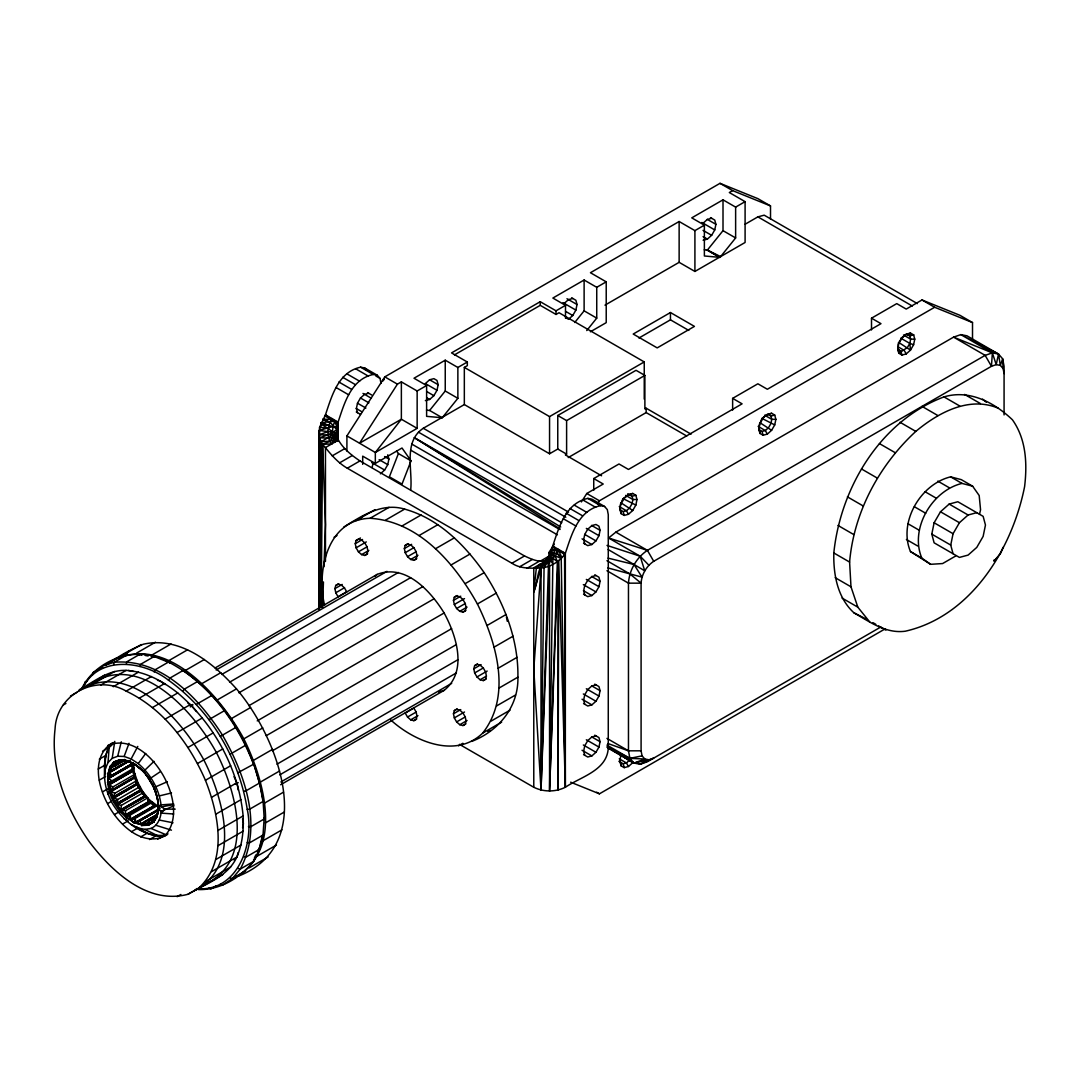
<?xml version="1.0" encoding="UTF-8"?>
<svg xmlns="http://www.w3.org/2000/svg" width="1080" height="1080" viewBox="0 0 1080 1080"><rect width="100%" height="100%" fill="white"/><g stroke="black" fill="none" stroke-linecap="round" stroke-linejoin="round"><path stroke-width="1.5" d="M318.938 609.242L319.032 431.352M336.906 439.844L338.081 422.118C344.399 403.312 350.784 379.418 373.207 374.463L377.312 375.26L380.038 378.405L381.011 383.427M337.176 439.627L337.23 427.532L334.665 421.16L331.763 418.473C327.807 426.263 325.579 436.631 331.763 443.921L333.707 439.749L337.149 436.86L328.603 438.102L319.531 437.778L319.626 427.208L325.458 414.828C331.776 396.023 338.162 372.127 360.585 367.173L364.675 367.97L377.312 375.26M604.571 506.466L600.467 505.67C578.043 510.624 571.671 534.533 565.34 553.325C559.886 561.452 550.773 567 541.039 568.053L533.777 669.168L541.013 790.061L541.039 568.053L550.152 554.432L552.717 546.035C559.035 527.243 565.421 503.334 587.844 498.38L591.948 499.176L604.571 506.466L607.311 509.612L608.269 514.634L608.269 747.9C607.163 770.621 580.73 776.736 565.34 787.266C555.525 792.139 543.591 792.139 533.777 787.266L459.473 744.363M319.046 609.147L319.531 437.778L327.956 434.93L336.839 434.255L336.906 429.786L330.102 422.32L322.812 419.202L331.331 419.405L325.458 414.828L338.081 422.118L338.081 440.627M320.72 607.527L321.017 441.707L319.531 437.778M337.662 440.978L337.716 424.116L334.665 421.16L324.729 415.935M337.865 441.396L337.932 422.874L334.665 421.16L321.165 422.658L321.219 426.006M319.221 609.228L320.288 439.776L320.531 607.473M321.125 607.338L322.61 444.299L321.017 441.707L336.865 432.716L319.046 430.461L319.14 446.459M82.539 688.676C97.969 654.79 143.694 660.677 168.507 680.225C210.654 710.329 239.153 758.403 247.253 809.379L249.75 809.136L263.007 801.482L263.034 800.266C253.76 743.742 219.969 689.108 168.534 662.027C138.713 644.558 97.254 658.031 81.918 688.176M336.839 434.255L337.554 438.372L322.61 444.299C329.926 453.168 337.176 462.389 347.315 468.221L511.907 563.247C520.695 569.106 531.104 568.148 541.039 568.053L533.777 591.908L536.328 568.188L540.081 564.206C548.519 563.45 555.525 557.118 559.062 549.707L555.538 548.681L552.717 546.035L565.34 553.325L565.34 787.266L558.751 560.493L558.104 790.061L558.077 561.087L549.558 791.033L549.558 565.907L541.013 790.061L544.063 567.621L544.86 561.668L548.397 557.699L547.817 561.856L544.063 567.621M555.538 548.681L553.244 553.5L552.906 558.198L549.558 791.033L557.361 561.695L555.106 555.876L551.367 551.164L555.538 548.681L556.996 553.325L561.195 558.401L565.34 787.266L564.583 554.418L552.569 546.79L552.569 550.152M131.126 824.432L138.24 828.023L145.004 829.4L151.025 828.455L166.523 834.908C144.396 838.715 123.026 821.394 112.199 803.223C106.704 792.707 102.938 780.597 105.394 768.69C104.868 759.348 105.449 748.589 113.657 742.514M159.894 806.112L158.463 807.327L157.086 816.304L153.603 822.015L148.338 825.174C120.366 826.551 95.904 784.323 114.021 761.927L119.867 759.807L126.833 760.55L135.513 764.775L131.126 762.304M541.013 790.061L548.465 566.393L547.817 561.856L546.601 560.642L547.209 559.44C536.395 566.042 538.488 581.634 533.777 591.908M322.556 607.217L323.447 581.945M323.973 566.784L325.458 524.664L322.61 444.299L331.763 443.921M121.392 805.342L120.852 810.297L144.774 796.243L143.397 792.639L121.392 805.342L116.937 804.56L114.021 801.711L111.308 791.627L109.823 792.072L109.053 784.647L107.622 782.474L108.311 777.965L110.525 774.009L107.622 773.779L108.446 778.302L111.888 780.867L133.893 768.15C130.586 756.675 131.989 771.768 134.919 774.252L134.595 777.303L136.904 780.557C136.647 786.969 141.98 792.18 145.355 797.081M159.422 807.367L149.459 799.875L148.19 800.604L149.553 801.495L125.442 814.941L125.618 810.608L147.623 797.904C149.243 801.374 152.685 806.936 157.127 805.721L159.624 808.542L134.339 823.028L130.775 819.747L126.833 817.898L121.419 810.54L119.867 810.581L116.613 804.289L117.761 799.484L139.766 786.766L136.404 782.946L137.673 782.217L134.365 772.389L133.232 763.02L131.963 763.749L132.894 770.242L108.85 784.31L111.888 780.867L107.622 782.474L110.592 790.398L109.823 792.072L113.103 797.755L117.761 799.484L114.021 801.711L116.546 803.641L140.562 790.223L139.766 786.766M259.497 782.123L263.007 801.482M84.699 684.221L84.848 682.155L87.507 680.616M196.317 888.651C238.113 892.566 254.624 843.278 247.253 809.379M253.719 859.329L253.571 861.395C240.503 877.905 219.645 890.365 198.085 889.555M220.32 884.399L222.44 885.236L232.322 878.553L240.314 869.049L253.571 861.395L259.43 849.339L263.007 835.07L264.222 817.52L264.222 818.964L250.965 826.618L248.441 826.618M105.394 768.69L108.014 762.548L109.188 747.023L111.875 745.268M157.856 810.311L139.982 820.638L141.723 825.525L148.338 825.174L153.603 822.015L157.086 816.304L158.463 807.327M955.719 555.984L942.597 563.558L930.609 564.313L910.467 551.556C898.142 522.248 920.471 484.124 950.63 476.847L961.254 479.628L972.621 486.189L979.182 495.518L980.559 509.8L979.452 514.377M930.609 564.313L921.821 558.117C909.509 528.808 931.824 490.685 961.997 483.408L972.621 486.189M174.015 805.734L161.258 811.283C160.758 818.222 157.788 825.538 151.025 828.455M157.1 816.44L148.851 821.205L149.918 823.541L153.603 822.015L155.345 816.615L156.249 817.56L157.896 812.768M166.941 834.827C125.969 859.37 72.198 766.516 112.766 742.622M112.995 743.027C103.572 751.248 104.477 764.951 104.504 776.331M105.692 755.203L104.504 765.396L105.287 773.321M92.569 674.851L92.84 672.651L102.114 667.292M280.651 784.741L444.19 690.336C467.883 671.274 456.368 635.526 444.123 612.981C430.718 591.138 405.473 563.315 377.163 574.398L215.096 667.967M548.465 566.393L550.449 560.21L550.706 553.055L556.996 553.325L561.911 557.563L558.603 550.625L565.34 553.325M149.161 822.852L146.353 824.472L148.338 825.174L148.851 821.205L145.935 824.783L134.339 823.028L130.775 819.747L128.885 815.252L126.833 817.898L130.531 819.221L154.669 805.748L152.267 802.318L148.19 800.604L149.323 801.144L125.442 814.941L119.867 810.581L117.153 804.627L141.035 790.83L143.397 792.639L141.588 792.396L136.404 782.946L134.798 777.668L109.823 792.072L113.117 797.135L137.079 783.689L113.103 797.755M235.21 877.23C284.31 849.812 263.776 778.964 243.837 738.855C220.685 696.411 165.739 631.922 111.605 661.149M238.154 876.258C319.316 844.263 277.493 736.803 236.466 688.878C213.462 663.201 180.225 635.945 143.397 644.207C131.099 649.175 118.597 656.046 108.094 664.133M390.326 719.591C414.018 741.339 455.72 759.2 482.72 733.077C512.096 695.534 496.463 642.668 477.414 603.99C454.99 563.787 419.337 521.411 370.103 518.279C327.321 519.453 316.305 571.266 324.621 605.354M471.717 741.407C498.609 731.079 518.657 706.806 517.901 677.16C518.521 639.752 504.387 603.625 484.178 572.657C464.535 544.617 438.494 518.508 404.636 509.112C382.131 502.362 362.07 515.727 343.832 527.013M547.209 559.44C540.756 563.774 530.969 558.954 524.529 555.957L359.951 460.931C351.202 455.085 342.212 447.876 337.554 438.372L334.962 442.085C330.818 435.794 332.478 427.829 334.665 421.16L338.081 422.118M833.814 552.96C840.551 487.539 880.591 420.647 944.001 396.9C969.435 389.205 994.356 402.57 1012.419 419.783C1026.243 439.195 1027.323 463.685 1024.61 486.554C1012.298 548.896 971.001 616.37 905.256 631.22C885.749 633.812 869.953 621.918 853.916 612.806C837.365 597.537 833.341 574.533 833.814 552.96L849.596 562.073L850.986 586.805L857.831 607.176L869.697 621.918M849.596 562.073C853.902 512.069 879.174 465.224 915.813 431.393C938.142 412.763 969.017 395.834 998.298 408.226M108.014 762.548L112.199 758.322L114.764 741.38M197.492 889.205C228.582 862.015 218.822 814.145 205.429 780.3C189.365 743.418 163.228 708.723 126.171 691.119C96.323 673.826 56.606 693.887 55.067 728.933C50.274 769.365 66.555 809.393 89.451 841.982C111.915 871.601 147.636 904.959 187.974 894.28C205.484 883.778 227.772 876.987 236.817 857.061C242.46 844.115 243.81 829.913 243.122 815.927C238.667 768.488 213.853 723.708 177.728 692.955C162.851 681.237 145.422 671.517 126.131 670.397C108.284 669.614 94.082 681.79 79.218 689.742M410.67 490.037C412.965 470.084 402.827 441.815 423.306 428.261L464.333 404.568L549.558 453.776L557.766 449.037L566.609 454.14L566.609 420.606L644.882 375.408L644.882 408.942L646.151 408.213L691.065 434.147M158.018 812.025L158.355 807.678M102.317 668.25L102.722 665.955L114.237 662.256L127.494 654.601M133.893 768.15L132.894 770.242L109.053 783.77L107.622 782.474L108.594 778.437L132.476 764.654L108.446 778.302L132.368 764.262L108.311 777.965L132.368 763.925L108.446 777.64L107.622 773.779L110.592 767.84L119.016 762.966M368.699 393.269L364.595 394.362L360.49 398.007L357.48 403.205L356.387 408.577L357.48 412.682M372.141 467.505L372.992 463.32M380.376 473.823L384.629 470.043L387.761 464.643L388.894 459.054L387.761 454.802M425.358 400.613L429.611 399.465L433.877 395.685L436.995 390.285L438.143 384.71L436.995 380.444L433.877 378.648L429.611 379.782L425.358 383.562M565.623 317.628L568.499 319.288L572.751 315.509L575.883 310.095L577.017 304.519L575.883 300.267L571.577 297.769M583.538 543.2L587.75 545.63L591.854 544.523L595.957 540.891L598.955 535.68L600.062 530.307L598.955 526.203L595.957 524.475L591.854 525.569L587.75 529.214L584.753 534.411L583.645 539.784L584.753 543.888M583.538 594.216L587.75 596.646L591.854 595.553L595.957 591.908L598.955 586.71L600.062 581.337L598.955 577.233L594.756 574.803M619.947 509.355L620.811 502.754L619.947 509.355L621.081 513.608L624.213 515.417L628.466 514.269L632.731 510.489L635.85 505.089L636.984 499.514L635.85 495.248L632.731 493.452L628.466 494.586L623.187 498.65L621.608 501.377M583.538 703.566L587.75 705.996L591.854 704.889L595.957 701.258L598.955 696.047L600.062 690.674L598.955 686.57L594.756 684.139M583.538 754.583L587.75 757.013L591.854 755.919L595.957 752.274L598.955 747.077L600.062 741.703L598.955 737.6L594.756 735.17M703.121 240.246L707.373 239.099L711.639 235.319L714.758 229.919L715.905 224.343L714.758 220.077L710.451 217.593M621.068 755.109L632.731 762.71L628.466 766.49L624.213 767.637L621.081 765.828L619.947 761.562L620.811 754.961M767.354 414.41L762.062 418.46L767.354 414.41L771.606 413.262L774.725 415.071L775.872 419.324L774.725 424.913L771.606 430.312L767.354 434.093L763.088 435.226L759.969 433.431L758.822 429.165L759.402 423.981M758.822 429.165L759.969 423.589L763.088 418.19M897.993 345.209L898.574 342.387M898.83 342.522L910.494 350.123L913.613 344.723L914.76 339.147L913.613 334.881L910.494 333.086L906.228 334.22L901.976 338L898.857 343.413L897.71 348.988L898.857 353.255L901.976 355.05L906.228 353.902L910.494 350.123L909.792 343.386L910.656 339.147L909.792 335.907L906.93 334.26M931.797 534.141L934.119 522.774L940.478 511.772L949.158 504.077L957.839 501.741L983.138 516.348L985.46 525.029L983.138 536.395L976.779 547.398L968.099 555.093L959.418 557.415L934.119 542.822L931.797 534.141L950.738 545.076L953.06 553.757M950.738 545.076L953.06 533.709L959.418 522.707L968.099 514.998L976.779 512.676M242.568 827.685L243.392 823.702L242.568 818.788M237.978 852.782L237.154 856.804L234.023 859.964M253.719 763.574L259.43 783.067L246.173 790.722L243.716 791.235M108.014 794.164L108.608 791.667M156.6 817.141L152.483 819.518L153.603 822.015L153.873 820.908M113.67 664.605L114.237 662.256C161.757 658.22 198.882 698.463 222.44 735.075C245.038 774.265 263.196 826.092 240.314 869.049L237.938 868.442M112.199 758.322L117.693 756.243L121.284 741.825M259.889 845.883L262.643 834.948M153.954 820.706L156.195 817.587L153.603 822.015L156.155 817.56M346.829 591.719L338.081 596.768L335.772 592.772L334.922 588.627L335.759 585.468L338.067 584.132L341.226 584.982L344.385 587.777L346.694 591.773M355.266 543.672L356.103 540.513L358.412 539.177L361.57 540.027L364.73 542.822L367.038 546.817L367.889 550.949L367.038 554.108L364.73 555.444L361.584 554.607L358.425 551.812L356.103 547.817L355.266 543.672L362.543 539.474M404.365 548.546L405.202 545.387L407.511 544.05L410.67 544.887L413.829 547.682L416.138 551.678L416.988 555.822L416.151 558.981L413.843 560.317L410.683 559.467L407.525 556.673L405.216 552.677L404.365 548.546L411.642 544.333M453.465 600.372L454.302 597.213L456.611 595.876L459.769 596.727L462.929 599.522L465.237 603.518L466.088 607.649L465.251 610.808L462.942 612.144L459.783 611.307L456.624 608.513L454.315 604.503L453.465 600.372L460.755 596.174M453.465 713.772L454.302 710.613L456.611 709.277L459.769 710.114L462.929 712.908L465.237 716.918L466.088 721.049L465.251 724.208L462.942 725.544L459.783 724.707L456.624 721.913L454.315 717.903L453.465 713.772L460.755 709.574M473.81 668.817L474.647 665.658L476.955 664.322L480.114 665.159L483.273 667.953L485.582 671.963L486.432 676.094L485.582 679.253L483.273 680.589L480.127 679.752L476.969 676.957L474.647 672.948L473.81 668.817L481.086 664.605M126.32 663.998L127.076 661.649L140.333 653.994L142.101 654.885L138.739 655.047M144.626 821.583L145.651 824.539L148.46 822.92L141.723 825.525L144.626 821.583L157.005 814.428M124.524 760.725L114.899 766.287L113.049 763.925L114.021 761.927L119.867 759.807L125.618 761.333C142.709 762.926 157.154 787.279 158.463 805.288L165.105 809.136L175.203 809.136M117.693 756.243L124.133 756.459L129.033 743.297M124.646 759.416L117.761 763.385L116.546 761.467L114.021 761.927L109.823 766.719L108.931 772.565L111.888 775.224L132.476 763.709L108.446 777.64L132.53 763.303M396.617 450.995L398.412 453.56L389.394 476.807L402.017 484.096L411.035 460.85L402.017 448.011L375.327 463.428L362.691 456.138L362.691 464.346M139.928 666.468L140.886 664.146L154.143 656.492L169.911 662.81L168.534 662.027L155.277 669.681L154.13 671.922M1003.158 547.263L1000.431 553.621L993.884 561.155M136.904 780.557L114.899 793.26L113.117 797.135L136.998 783.338M254.435 857.844L255.879 854.874M257.324 851.904L259.497 847.449L259.43 849.339L246.173 856.993L243.716 856.562M152.483 783.432L157.086 797.067L158.409 805.262C156.425 784.93 142.034 761.265 119.867 759.807L116.546 761.467M152.483 819.518L150.525 823.257L153.468 821.178L153.603 822.015M124.133 756.459L131.126 758.957L137.781 746.415M621.081 503.78L624.213 498.366L628.466 494.586M761.279 419.823L759.969 423.589M913.613 344.723L909.792 343.386L907.416 347.49L898.857 353.255L897.71 346.613M546.723 560.129L543.281 562.356L546.601 560.642L548.073 558.198M346.91 451.049L346.91 435.915L384.791 376.866L720.009 183.33L757.877 198.639L770.513 205.929L770.513 219.186M426.613 385.519L413.991 378.23L445.244 360.194L457.866 367.483L457.866 398.304L442.233 417.744L426.613 416.354L426.613 385.519L417.15 390.987L401.369 381.875L397.413 384.156L359.546 443.205L346.91 435.915M548.924 559.021L548.924 552.542L554.337 544.104M581.391 501.93L586.805 493.493L603.221 484.015L593.744 478.562L593.744 490.293M597.632 503.604L599.427 500.783L934.646 307.26L972.513 322.569L972.513 340.106M168.507 680.225L169.884 678.105L183.141 670.451L184.288 671.112M245.849 745.119L230.067 754.232M134.365 772.389L133.097 773.118L134.919 774.252L112.901 786.969L110.592 790.398L109.053 784.647L132.948 770.607L108.85 784.31M1004.076 373.586L1003.104 368.537L1000.35 365.391L996.206 364.635L991.454 366.296L653.724 561.289C646.421 566.136 641.628 574.412 641.088 583.16L641.088 750.816L642.06 755.865L644.827 759.011L648.972 759.78L653.724 758.106L640.17 764.235L634.028 763.061L608.188 748.17M173.718 804.614L161.258 806.909C159.746 790.155 150.998 774.414 138.24 763.587L145.733 753.462M546.601 560.642L553.244 553.5L551.164 551.907L551.192 555.255M899.424 341.294L901.976 338L900.95 338.283L906.228 334.22M182.709 691.16L184.275 689.188L197.532 681.548L198.491 682.047M720.009 257.377L735.629 237.938L735.629 207.117L723.006 199.827L691.754 217.863L704.376 225.153L704.376 255.987L720.009 257.377L707.373 250.088L704.255 249.818M426.492 410.184L429.611 410.454L445.244 391.014L445.244 360.194M574.749 322.502L584.118 310.838L584.118 280.017L596.74 287.307L606.218 281.84L606.218 322.65L590.382 331.79M586.75 330.561L596.74 318.128L596.74 287.307M719.375 257.324L707.373 250.088L723.006 230.661L723.006 199.827M384.075 379.269L382.536 381.038L384.17 379.323M164.417 836.285C193.374 806.882 147.893 728.177 107.717 745.538M125.955 654.332L129.195 650.93M359.519 519.48L362.772 516.078M148.338 825.174L149.918 823.541M540.176 568.175L545.103 563.099M196.317 704.403L212.099 695.304M156.478 816.899L158.409 809.636L161.258 811.283M165.105 809.136L161.096 813.118L173.664 813.996M145.004 770.027L154.008 761.346M375.017 576.396L377.163 574.398M544.86 561.668L536.328 568.188M564.233 303.385L568.499 299.606L572.751 298.458M703.121 223.196L707.373 219.416L711.639 218.282M629.654 760.064L626.413 762.939L623.187 763.803L618.881 761.319M126.009 760.536L130.531 762.035M128.939 760.86L109.053 771.984L110.471 767.435L114.939 764.802L110.727 767.232L114.899 766.287L109.823 766.719L109.053 771.984L129.411 760.765M113.117 764.033L109.823 766.719L112.901 770.297L128.831 761.036M1004.076 414.923L1004.076 366.296L1002.632 358.776L998.514 354.065L992.372 352.877L985.149 355.361L647.406 550.355C636.457 557.631 629.33 570.051 628.466 583.16L628.466 750.816L629.924 758.349L634.028 763.061L648.972 759.78L640.17 764.235L637.268 762.71M648.864 565.218L640.157 556.214L608.594 537.989L615.843 532.13L953.573 337.136L960.822 334.625L966.965 335.812L998.514 354.065L1000.35 365.391L1002.632 358.776L1003.104 368.537M208.966 719.617L224.748 710.505M107.622 773.779L130.127 760.536L108.931 772.565L128.655 761.009M190.323 706.941L192.78 705.146M79.272 690.633C128.75 658.746 182.183 720.468 203.81 759.888C223.142 797.688 242.73 866.16 194.279 890.636M91.894 683.343C141.372 651.456 194.819 713.178 216.432 752.598C235.764 790.398 255.353 858.87 206.915 883.346M99.468 678.793L104.463 675.162M337.041 439.857L336.906 429.786L327.956 434.93L319.005 434.808L327.875 431.703M106.097 664.996L115.978 658.301M151.025 777.911L160.07 771.836M124.173 759.902L121.392 761.711L116.937 761.184L121.001 760.131L125.456 760.414L119.867 759.807L121.392 761.711L124.146 760.117M220.32 736.385L236.101 727.272M139.982 820.638L134.339 823.028L135.122 818.424L157.127 805.721M110.727 791.343L134.595 777.303L110.471 791.005L114.899 793.26M141.035 790.83L116.937 804.56L140.562 790.223L116.613 804.289L140.778 790.574L148.487 799.538M149.553 801.495L125.644 815.522L119.867 810.581L144.599 795.879L141.588 792.396L142.857 791.667L149.459 799.875M154.669 805.748L130.775 819.747L155.21 805.99L131.328 819.788L135.122 818.424L136.013 822.771L140.859 824.121L150.822 818.532M141.143 824.472L143.951 822.839L141.143 824.472L136.364 822.785L158.8 809.743L136.013 822.771L159.921 808.799L135.743 822.326M148.176 820.382L150.984 818.735L148.257 820.395M153.806 817.101L156.614 815.454M110.471 767.435L114.737 764.964L110.471 767.435L109.823 766.719L111.308 767.084M141.467 824.404L145.706 821.948M148.487 820.341L151.362 818.68M154.103 817.088L157.019 815.4L154.264 816.98M413.951 707.994L405.216 713.043L407.525 717.039L410.683 719.834L413.843 720.684L416.151 719.348L416.988 716.189L416.138 712.058L413.829 708.048M565.501 318.317L565.501 305.343L556.024 310.81L540.243 301.698L451.548 352.904L467.33 362.016L467.33 365.661L464.333 367.389L464.333 404.568M704.376 225.153L694.913 230.621L679.131 221.508L590.436 272.727L606.218 281.84M770.513 205.929L732.632 190.62L729.311 192.537L745.092 201.65L745.092 242.474L694.913 271.445L679.131 262.332L604.976 305.154M454.464 354.875L540.243 305.343L556.024 314.456L559.021 312.728L644.247 361.921L644.247 399.101M584.118 280.017L552.865 298.053L565.501 305.343M457.866 367.483L467.33 362.016M735.629 207.117L745.092 201.65M338.081 440.276L325.458 447.565L325.458 561.506M332.208 455.868L344.831 448.578M745.025 224.289L757.877 216.864L764.195 215.177L917.406 303.629M339.606 462.848L352.229 455.558M347.315 468.221L359.951 460.931M417.15 390.987L417.15 428.355L375.327 452.493L375.327 463.428M670.451 312.538L633.204 334.044L657.194 347.895L694.44 326.39L670.451 312.538L670.451 319.829L638.928 338.026M122.405 655.479L141.345 644.544M355.982 520.628L374.922 509.693M334.098 537.206L337.014 535.518M136.525 653.13L155.466 642.195M370.103 518.279L389.043 507.344M464.333 367.389L549.558 416.596L644.247 361.921M70.457 696.101L76.775 692.456M557.766 449.037L557.766 415.503L636.039 370.305L644.882 375.408M89.451 686.003L114.696 671.423M63.396 704.916L65.921 703.458M152.118 654.899L171.059 643.964M385.695 520.047L404.636 509.112M100.886 684.976L126.131 670.397M356.103 540.513L360.477 537.989M113.238 686.705L138.483 672.125M356.103 547.817L366.309 541.917M168.615 660.744L187.556 649.809M402.192 525.879L421.132 514.957M358.425 551.812L367.16 546.764M361.584 554.607L368.861 550.409M126.171 691.119L151.43 676.539M364.73 555.444L367.646 553.77M185.423 670.424L204.363 659.489M419 535.572L437.94 524.637M139.374 698.125L164.619 683.546M335.759 585.468L338.675 583.794M405.202 545.387L408.119 543.699M566.609 454.14L565.34 454.869L601.574 475.781M334.922 588.627L342.212 584.429M568.229 457.569L646.151 412.587L686.718 436.01M335.772 592.772L344.507 587.723M405.216 552.677L413.951 547.628M407.525 556.673L416.259 551.624M216.135 669.978L386.964 571.347M152.483 707.535L177.728 692.955M410.683 559.467L417.96 555.269M413.843 560.317L416.745 558.63M201.919 683.6L220.86 672.664M435.496 548.748L454.437 537.813M221.71 674.474L398.385 572.468M102.533 751.221L108.837 747.576M165.173 719.105L190.418 704.525M229.581 682.196L410.63 577.665M99.293 759.213L105.597 755.568M593.744 478.562L619.002 463.982L628.466 469.449L742.095 403.839L732.632 398.371L732.632 410.103M732.632 398.371L757.877 383.792L767.354 389.259L880.983 323.663L871.506 318.195L871.506 329.926M871.506 318.195L896.764 303.615L906.228 309.082L922.01 299.97L959.89 315.279L972.513 322.569M217.526 699.8L236.466 688.878M451.103 564.948L470.043 554.013M98.186 769.041L104.504 765.396L105.354 773.658M238.91 692.807L422.888 586.589M177.107 732.524L202.351 717.957M128.858 760.55L108.85 772.268L128.642 760.954M99.293 780.138L105.597 776.493M109.053 783.77L132.935 769.973M248.873 705.699L434.308 598.644M102.533 791.87L107.582 788.953M231.674 718.443L250.614 707.508M465.251 583.592L484.178 572.657M134.474 776.615L110.471 791.005L109.053 784.647L133.11 770.985L109.228 784.782L112.901 786.969M134.798 777.668L109.823 792.072M187.974 747.468L213.219 732.888M511.907 563.247L524.529 555.957M454.302 597.213L457.218 595.539M137.484 784.377L113.603 798.161L114.021 801.711L117.68 799.78M107.717 803.547L111.497 801.36M454.315 604.503L464.508 598.617M519.629 566.784L532.251 559.494M257.229 720.887L444.123 612.981M116.546 803.641L140.427 789.858M456.624 608.513L465.372 603.464M527.013 568.337L539.636 561.047M540.891 560.831L549.504 555.849M546.399 560.547L533.777 567.837L533.777 787.266M459.783 611.307L467.073 607.095M197.492 763.533L222.75 748.953M243.837 738.855L262.778 727.92M462.942 612.144L465.858 610.47M477.414 603.99L496.355 593.055M114.547 814.482L119.597 811.566M147.623 797.904L145.3 796.757L121.419 810.54L125.618 810.608M266.22 735.71L451.656 628.641M126.833 817.898L126.212 815.67L150.093 801.887L125.644 815.522L130.262 815.036L152.267 802.318M154.413 805.437L130.531 819.221L130.262 815.036M122.634 824.04L127.683 821.138M205.429 780.3L230.675 765.72M136.364 822.785L157.599 810.54L136.553 822.69L140.859 824.121L157.707 814.388M145.841 821.853L141.629 824.283L141.723 825.525M253.597 760.279L272.538 749.345M487.175 625.428L506.115 614.493M131.504 831.695L137.808 828.05C146.381 833.706 158.044 839.16 167.994 833.855M272.416 750.776L456.394 644.558M140.63 836.96L146.947 833.315M211.572 797.351L236.817 782.771M276.966 764.181L458.028 659.651M149.499 839.552L155.817 835.907M157.586 839.322L163.89 835.677M260.591 781.961L279.531 771.026M494.168 647.096L513.108 636.174M279.747 774.873L456.421 672.881M215.744 814.226L241.002 799.659M474.647 665.658L477.563 663.971M280.868 781.974L451.697 683.343M474.647 672.948L483.395 667.899M407.525 717.039L416.259 712.004M476.969 676.957L487.161 671.058M264.573 803.101L283.514 792.167M498.15 668.25L517.077 657.315M217.863 830.507L243.122 815.927M410.683 719.834L417.96 715.635M480.127 679.752L485.946 676.377M413.843 720.684L416.745 718.997M483.273 680.589L486.189 678.902M217.863 845.762L243.122 831.182M454.302 710.613L457.218 708.926M265.383 822.947L284.324 812.012M498.96 688.095L517.901 677.16M454.315 717.903L464.508 712.017M215.744 859.586L241.002 845.005M456.624 721.913L465.372 716.864M263.007 835.07L249.75 842.724L247.253 842.495M459.783 724.707L467.073 720.495M263.007 840.78L281.947 829.845M496.584 705.928L515.524 694.993M462.942 725.544L465.858 723.87M211.572 871.641L236.817 857.061M177.107 896.67L180.887 894.483M205.429 881.604L230.675 867.024M187.974 894.28L222.75 874.638M257.526 855.954L276.466 845.033M491.103 721.102L510.044 710.168M458.527 745.794L462.888 743.27M216.216 885.884L210.924 888.948L208.966 888.057M249.143 867.928L268.083 856.993M482.72 733.077L501.647 722.142M245.579 870.899L232.322 878.553L230.067 877.811M880.821 626.994L647.406 761.751L640.17 764.235M570.645 782.19L599.427 793.827L885.087 628.898M153.941 817.128L156.789 815.495M145.3 796.757L120.852 810.297L145.031 796.554L121.203 810.513L125.442 814.941M153.671 816.939L156.506 815.333M190.215 705.848L192.713 704.484M235.373 784.026L238.221 782.663M910.494 333.086L904.176 335.408M771.606 413.262L765.302 415.598M632.731 493.452L626.413 495.774M155.898 786.713L167.319 781.731M993.735 560.304L996.314 559.183M319.046 430.461L333.153 426.438L337.23 427.532M487.728 731.443L490.658 730.472M237.938 772.686L253.571 764.249C239.382 727.326 215.771 693.32 183.141 670.451M231.376 878.972L235.697 877.581M438.588 692.064L444.19 690.336M768.042 414.437L770.904 416.097L774.725 415.071M759.2 429.745L762.062 431.406L765.302 430.542L768.528 427.667L770.904 423.562L771.768 419.324L770.904 416.097M623.187 498.65L624.213 498.366M627.723 493.803L632.016 496.274L635.85 495.248M620.312 509.936L623.187 511.583L626.413 510.719L629.654 507.857L632.016 503.752L632.894 499.514L632.016 496.274M595.957 575.505L591.854 576.599L587.75 580.244L584.753 585.441L583.645 590.814L584.753 594.918M595.957 684.842L591.854 685.935L587.75 689.58L584.753 694.778L583.645 700.151L584.753 704.255M595.957 735.872L591.854 736.965L587.75 740.61L584.753 745.808L583.645 751.18L584.753 755.285M159.327 795.906L171.504 792.963M642.06 755.865L629.924 758.349L606.785 746.982M161.096 804.884L173.664 803.952M321.017 441.707L329.873 441.139L332.87 437.238L337.041 436.482L332.438 434.592L336.825 434.579L336.839 439.627M117.761 763.385L113.386 763.574L117.68 763.25L114.021 761.927M914.76 339.147L910.656 339.147L903.488 335.016M775.872 419.324L771.768 419.324L764.613 415.193M636.984 499.514L632.894 499.514L625.725 495.382M607.865 743.499L628.466 750.816L641.088 750.816M121.203 760.158L125.442 760.455M332.384 431.879L328.266 428.49L319.626 427.208L319.64 430.569M145.125 655.438L148.149 655.979M151.173 656.532L154.197 657.086M159.327 820.058L173.029 822.785M128.358 670.437L133.407 671.45M157.505 680.373L160.002 680.886L165.227 684.531M553.122 564.341L550.449 560.21L548.397 559.278L548.951 556.686L552.906 558.198L557.361 561.695M608.081 558.131L634.028 564.503L644.746 570.793L640.157 556.214L607 545.413M320.963 423.225L337.19 427.842M607.918 567.945L642.019 577.139L634.028 564.503L608.188 549.585M155.898 825.282L171.464 830.169M608.594 537.989L647.406 550.355L653.724 561.289M321.165 422.658L329.049 425.358L320.706 424.008L328.266 428.49M774.725 424.913L762.318 418.608M635.85 505.089L623.43 498.785M322.691 419.459L330.102 422.32M555.106 555.876L561.195 558.401M136.013 765.153L144.626 772.295L134.339 764.073L135.743 764.951M707.373 250.088L720.63 256.594M124.133 818.856L128.061 820.8M145.004 829.4L158.504 836.15M130.262 762.264L126.833 760.55L128.885 761.711M853.916 612.806L865.661 618.759M138.24 828.023L149.472 834.327M898.574 349.853L900.95 351.216L901.976 355.05M720.009 183.33L732.632 190.62M922.01 299.97L934.646 307.26M757.877 216.864L912.303 306.018M707.292 219.375L715.905 224.343M723.006 230.661L735.629 237.938M701.851 222.466L714.758 229.919M901.192 338.418L909.792 343.386M703.026 230.351L711.639 235.319M898.452 347.045L904.176 350.352L906.228 353.902M703.08 236.615L707.373 239.099M898.088 349.569L900.95 351.216M964.589 394.43L980.384 403.542M944.001 396.9L959.783 406.013M922.01 406.39L937.791 415.503M900.032 422.28L915.813 431.393M950.63 476.847L961.997 483.408M670.451 319.829L688.797 330.426M879.444 443.596L895.226 452.709M937.791 481.113L949.158 487.674M949.158 504.077L968.099 514.998M924.952 491.67L936.32 498.231M940.478 511.772L959.418 522.707M566.973 298.728L577.017 304.519M861.516 468.976L877.298 478.089M584.118 310.838L596.74 318.128M562.964 302.643L575.883 310.095M914.341 506.709L925.709 513.27M934.119 522.774L953.06 533.709M759.942 422.712L771.606 430.312M565.582 311.364L572.751 315.509M758.147 426.398L765.302 430.542L767.354 434.093M907.78 523.625L919.134 530.186M847.395 496.841L863.177 505.953M906.404 539.487L917.771 546.048M910.467 551.556L921.821 558.117M837.959 525.433L853.74 534.546M557.766 415.503L566.609 420.606M835.205 577.692L850.986 586.805M842.049 598.063L857.831 607.176M872.937 622.661L875.799 624.308M878.675 625.968L885.843 630.113M429.53 379.742L438.143 384.71M445.244 391.014L457.866 398.304M425.52 383.656L436.995 390.285M621.068 502.889L632.731 510.489M426.695 391.541L433.877 395.685M619.259 506.588L626.413 510.719L628.466 514.269M426.749 397.805L429.611 399.465M384.791 376.866L397.413 384.156M586.805 493.493L599.427 500.783M360.585 367.173L373.207 374.463M375.84 375.975L380.038 378.405M587.844 498.38L600.467 505.67M429.611 410.454L442.233 417.744M355.752 368.847L368.375 376.137M583.011 500.054L595.647 507.344M346.99 373.91L359.613 381.2M574.25 505.116L586.872 512.406M615.843 532.13L647.406 550.355M342.671 377.285L355.293 384.575M569.93 508.491L582.552 515.781M367.483 392.567L371.695 394.996M362.975 393.431L371.399 398.291M423.306 428.261L568.553 512.123M591.638 525.447L600.062 530.307M338.863 382.01L351.5 389.3M566.136 513.216L578.759 520.506M417.15 428.355L401.369 419.243L359.546 443.205L375.327 452.493L401.369 419.243L401.369 381.875M360.477 397.994L368.888 402.854M586.332 528.39L598.955 535.68M418.473 432.162L565.812 517.226M336.056 387.518L348.678 394.808M563.315 518.724L575.937 526.014M357.467 403.191L365.89 408.051M584.739 534.411L595.957 540.891M560.061 528.917L414.369 437.683L561.721 522.747M356.171 408.456L361.787 411.696M582.039 538.852L591.854 544.523M356.279 411.98L360.49 414.41M411.642 443.988L559.791 529.524M606.96 560.709L629.937 573.966L641.088 583.16L628.466 583.16L606.947 570.74M410.67 450.131L557.375 534.83M398.412 453.56L411.035 460.85M384.588 456.57L388.894 459.054M591.638 576.477L600.062 581.337M548.924 552.542L551.731 554.162M379.148 459.662L387.761 464.643M586.332 579.42L598.955 586.71M371.723 462.591L384.629 470.043M583.335 584.618L595.957 591.908M583.443 590.693L591.854 595.553M591.638 685.813L600.062 690.674M586.332 688.757L598.955 696.047M583.335 693.967L595.957 701.258M582.039 699.219L591.854 704.889M606.947 738.396L628.466 750.816M606.96 745.092L629.924 758.349L644.827 759.011L634.028 763.061L608.162 747.684M591.638 736.843L600.062 741.703M586.332 739.787L598.955 747.077M619.259 758.808L626.413 762.939L628.466 766.49M583.335 744.984L595.957 752.274M582.039 750.249L591.854 755.919M596.619 792.207L599.427 793.827M414.369 437.683L560.723 526.986M131.126 758.957L138.24 763.587M187.88 703.067L191.849 705.834L196.452 711.558M136.499 826.754L139.995 829.535M136.364 765.396L140.859 769.068M982.517 399.114L986.364 402.273M141.143 769.379L142.358 770.404M148.19 800.604L150.66 802.683M148.851 777.56L141.467 769.662M148.122 777.047L146.219 774.927L155.345 789.642M364.675 367.97L366.512 370.062M141.588 792.396L144.774 796.243L120.717 809.676L117.153 804.627M136.404 782.946L140.562 790.223M137.673 782.217L142.857 791.667M150.417 780.962L153.536 786.753M153.697 787.172L156.155 793.287L155.614 790.857M156.425 794.232L157.842 799.956M234.023 776.655L237.154 783.418L238.262 790.061M149.081 778.113L149.918 780.111M134.042 775.926L134.987 778.734M158.355 802.049L157.991 800.888L158.409 805.262M762.062 431.406L763.088 435.226M758.822 426.803L759.969 433.431M623.187 511.583L624.213 515.417M619.947 506.979L621.081 513.608M623.187 763.803L624.213 767.637M506.439 617.125L507.29 621.311M132.53 768.434L132.907 771.552M621.081 765.828L619.947 759.2L619.947 761.562M263.034 800.266L264.222 818.964M550.152 554.432L550.152 557.604M337.932 422.874L337.946 441.329M694.913 230.621L694.913 271.445M679.131 221.508L679.131 262.332M646.151 408.213L646.151 412.587M556.024 310.81L556.024 314.456M549.558 416.596L549.558 453.776M540.243 301.698L540.243 305.343M992.372 352.877L991.454 366.296L985.149 355.361L953.573 337.136L992.372 352.877L996.206 364.635L998.514 354.065L960.822 334.625L992.372 352.877M137.241 784.053L113.386 798.08L137.241 784.053M114.723 765.234L110.484 767.704L114.723 765.302M149.04 822.987L146.219 824.621L149.026 823.014M913.613 334.881L909.792 335.907L907.416 334.544L913.613 334.881"/></g></svg>
